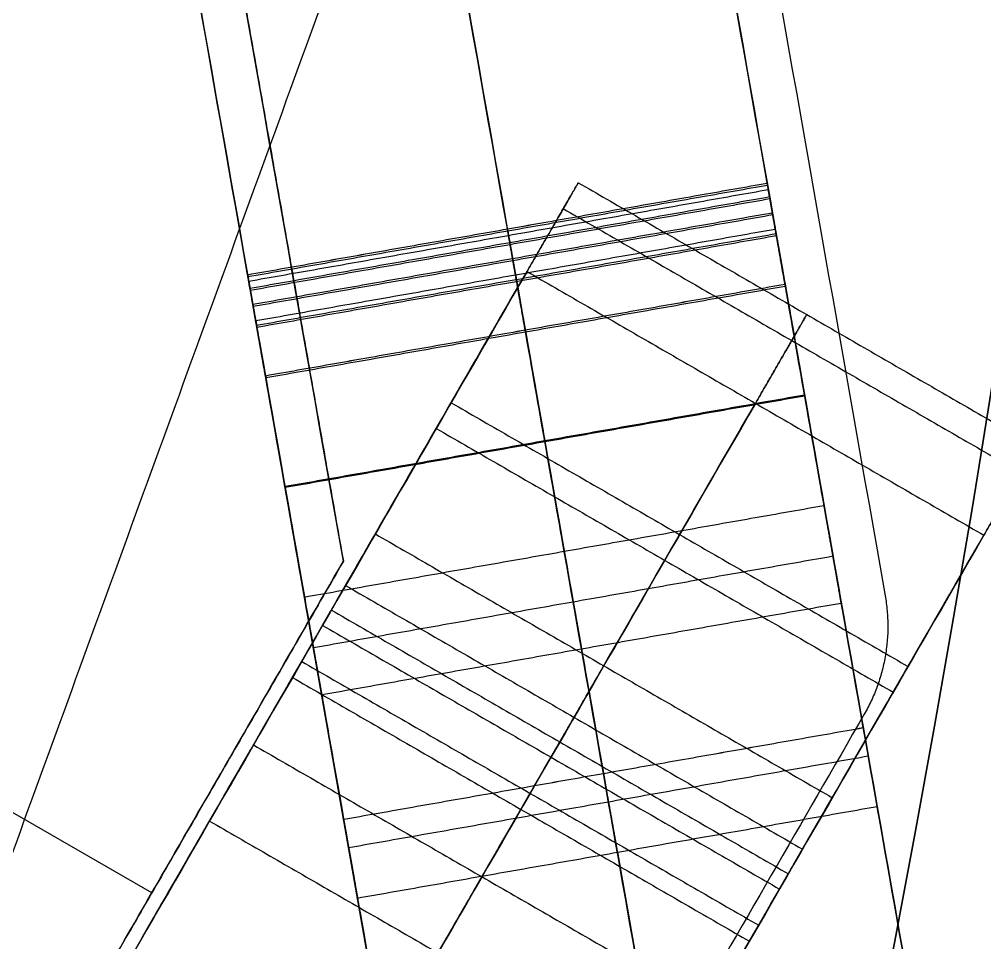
# Model space of a CAD drawing. Header units: millimetres. Extents: x -610 to 610, y -610 to 610.
# Drawn here: x 560.88 to 593.82, y -113.86 to -82.35 of the extents above; entities that cross this region are included whole.
import ezdxf

# ---------------------------------------------------------------- set-up
doc = ezdxf.new("R2010")
doc.units = ezdxf.units.MM
doc.layers.add('base', color=7, linetype='Continuous', true_color=0xffecbc)

msp = doc.modelspace()

# ---------------------------------------------------------------- linework, layer by layer
at = {"layer": 'base'}
for p, q in [((592.948, -125.107, 122.966), (573.804, -16.531, 122.966)), ((575.222, -128.233, 122.966), (556.077, -19.657, 122.966)), ((565.4, -112.166, 230.966), (530.582, -92.064, 230.966)), ((565.4, -112.166, 212.966), (530.582, -92.064, 212.966))]:
    msp.add_line(p, q, dxfattribs=at)
at = {"layer": 'base', "extrusion": (0, 0, -1)}
for centre, radius in [((0, 0, 3.534), 610), ((0, 0, 4.534), 610), ((0, 0, -2.476), 607.51), ((0, 0, 10.545), 607.51), ((0, 0, -4.966), 601.5), ((0, 0, 13.034), 601.5)]:
    msp.add_circle(centre, radius, dxfattribs=at)
at = {"layer": 'base'}
for centre, radius in [((0, 0, 249.466), 610), ((0, 0, 250.466), 610), ((0, 0, 243.455), 607.51), ((0, 0, 256.476), 607.51), ((0, 0, 240.966), 601.5), ((0, 0, 258.966), 601.5)]:
    msp.add_circle(centre, radius, dxfattribs=at)
for points, weights, degree, knots in [([(-495.198, -356.201, -4.034), (-851.399, 138.996, -4.034), (-356.201, 495.198, -4.034), (138.996, 851.399, -4.034), (495.198, 356.201, -4.034), (851.399, -138.996, -4.034), (356.201, -495.198, -4.034), (-138.996, -851.399, -4.034), (-495.198, -356.201, -4.034)], [1, 0.707106781187, 1, 0.707106781187, 1, 0.707106781187, 1, 0.707106781187, 1], 2, [0, 0, 0, 958.185759, 958.185759, 1916.371519, 1916.371519, 2874.557278, 2874.557278, 3832.743037, 3832.743037, 3832.743037]), ([(-610, 0, 249.966), (-610, -610, 249.966), (0, -610, 249.966), (610, -610, 249.966), (610, 0, 249.966), (610, 610, 249.966), (0, 610, 249.966), (-610, 610, 249.966), (-610, 0, 249.966)], [1, 0.707106781187, 1, 0.707106781187, 1, 0.707106781187, 1, 0.707106781187, 1], 2, [0, 0, 0, 958.185759, 958.185759, 1916.371519, 1916.371519, 2874.557278, 2874.557278, 3832.743037, 3832.743037, 3832.743037]), ([(587.015, -91.455, 156), (586.738, -89.887, 156), (586.516, -88.625, 155.055), (586.434, -88.162, 153.534), (586.352, -87.698, 152.013), (586.443, -88.215, 150.51), (586.672, -89.509, 149.611)], [1, 0.869863568853, 0.869863568853, 1, 0.869863568853, 0.869863568853, 1], 3, [1247.447689, 1247.447689, 1247.447689, 1247.447689, 1251.895949, 1251.895949, 1251.895949, 1256.344209, 1256.344209, 1256.344209, 1256.344209]), ([(578.151, -93.017, 156), (577.875, -91.449, 156), (577.652, -90.188, 155.055), (577.571, -89.724, 153.534), (577.489, -89.261, 152.013), (577.58, -89.778, 150.51), (577.808, -91.072, 149.611)], [1, 0.869863568853, 0.869863568853, 1, 0.869863568853, 0.869863568853, 1], 3, [1247.447689, 1247.447689, 1247.447689, 1247.447689, 1251.895949, 1251.895949, 1251.895949, 1256.344209, 1256.344209, 1256.344209, 1256.344209]), ([(586.672, -89.509, 149.611), (587.728, -95.503, 146.097), (588.785, -101.497, 142.583), (589.842, -107.491, 139.069), (589.935, -108.018, 138.76), (590.039, -108.606, 138.6), (590.146, -109.214, 138.6)], [1, 1, 1, 1, 0.977285323406, 0.977285323406, 1], 3, [1256.344209, 1256.344209, 1256.344209, 1256.344209, 1257.319759, 1257.319759, 1257.319759, 1259.152297, 1259.152297, 1259.152297, 1259.152297]), ([(569.288, -94.58, 156), (569.012, -93.012, 156), (568.789, -91.75, 155.055), (568.707, -91.287, 153.534), (568.626, -90.824, 152.013), (568.717, -91.34, 150.51), (568.945, -92.635, 149.611)], [1, 0.869863568853, 0.869863568853, 1, 0.869863568853, 0.869863568853, 1], 3, [1247.447689, 1247.447689, 1247.447689, 1247.447689, 1251.895949, 1251.895949, 1251.895949, 1256.344209, 1256.344209, 1256.344209, 1256.344209]), ([(577.808, -91.072, 149.611), (578.865, -97.066, 146.097), (579.922, -103.06, 142.583), (580.979, -109.054, 139.069), (581.072, -109.581, 138.76), (581.175, -110.168, 138.6), (581.283, -110.777, 138.6)], [1, 1, 1, 1, 0.977285323406, 0.977285323406, 1], 3, [1256.344209, 1256.344209, 1256.344209, 1256.344209, 1257.319759, 1257.319759, 1257.319759, 1259.152297, 1259.152297, 1259.152297, 1259.152297]), ([(568.945, -92.635, 149.611), (570.002, -98.629, 146.097), (571.059, -104.623, 142.583), (572.116, -110.616, 139.069), (572.209, -111.143, 138.76), (572.312, -111.731, 138.6), (572.42, -112.34, 138.6)], [1, 1, 1, 1, 0.977285323406, 0.977285323406, 1], 3, [1256.344209, 1256.344209, 1256.344209, 1256.344209, 1257.319759, 1257.319759, 1257.319759, 1259.152297, 1259.152297, 1259.152297, 1259.152297]), ([(588.639, -100.666, 182.531), (588.886, -102.071, 181.708), (588.996, -102.691, 180.186), (588.922, -102.272, 178.594), (588.848, -101.852, 177.003), (588.621, -100.565, 176), (588.335, -98.942, 176)], [1, 0.862235011219, 0.862235011219, 1, 0.862235011219, 0.862235011219, 1], 3, [1191.40441, 1191.40441, 1191.40441, 1191.40441, 1195.985908, 1195.985908, 1195.985908, 1200.567407, 1200.567407, 1200.567407, 1200.567407]), ([(588.639, -100.666, 162.531), (588.886, -102.071, 161.708), (588.996, -102.691, 160.186), (588.922, -102.272, 158.594), (588.848, -101.852, 157.003), (588.621, -100.565, 156), (588.335, -98.942, 156)], [1, 0.862235011219, 0.862235011219, 1, 0.862235011219, 0.862235011219, 1], 3, [1230.681636, 1230.681636, 1230.681636, 1230.681636, 1235.263135, 1235.263135, 1235.263135, 1239.844633, 1239.844633, 1239.844633, 1239.844633]), ([(579.775, -102.228, 182.531), (580.023, -103.633, 181.708), (580.133, -104.254, 180.186), (580.059, -103.834, 178.594), (579.985, -103.414, 177.003), (579.758, -102.127, 176), (579.472, -100.505, 176)], [1, 0.862235011219, 0.862235011219, 1, 0.862235011219, 0.862235011219, 1], 3, [1191.40441, 1191.40441, 1191.40441, 1191.40441, 1195.985908, 1195.985908, 1195.985908, 1200.567407, 1200.567407, 1200.567407, 1200.567407]), ([(579.775, -102.228, 162.531), (580.023, -103.633, 161.708), (580.133, -104.254, 160.186), (580.059, -103.834, 158.594), (579.985, -103.414, 157.003), (579.758, -102.127, 156), (579.472, -100.505, 156)], [1, 0.862235011219, 0.862235011219, 1, 0.862235011219, 0.862235011219, 1], 3, [1230.681636, 1230.681636, 1230.681636, 1230.681636, 1235.263135, 1235.263135, 1235.263135, 1239.844633, 1239.844633, 1239.844633, 1239.844633]), ([(570.912, -103.791, 182.531), (571.16, -105.196, 181.708), (571.269, -105.817, 180.186), (571.195, -105.397, 178.594), (571.121, -104.977, 177.003), (570.894, -103.69, 176), (570.608, -102.068, 176)], [1, 0.862235011219, 0.862235011219, 1, 0.862235011219, 0.862235011219, 1], 3, [1191.40441, 1191.40441, 1191.40441, 1191.40441, 1195.985908, 1195.985908, 1195.985908, 1200.567407, 1200.567407, 1200.567407, 1200.567407]), ([(570.912, -103.791, 162.531), (571.16, -105.196, 161.708), (571.269, -105.817, 160.186), (571.195, -105.397, 158.594), (571.121, -104.977, 157.003), (570.894, -103.69, 156), (570.608, -102.068, 156)], [1, 0.862235011219, 0.862235011219, 1, 0.862235011219, 0.862235011219, 1], 3, [1230.681636, 1230.681636, 1230.681636, 1230.681636, 1235.263135, 1235.263135, 1235.263135, 1239.844633, 1239.844633, 1239.844633, 1239.844633])]:
    msp.add_rational_spline(points, weights, degree=degree, knots=knots, dxfattribs=at)
for points, degree in [([(519.919, 297.806, 4.966), (555.169, 97.891, 4.966), (590.42, -102.023, 4.966)], 2), ([(519.919, 297.806, 0.966), (555.169, 97.891, 0.966), (590.42, -102.023, 0.966)], 2), ([(519.919, 297.806, 2.966), (555.169, 97.891, 2.966), (590.42, -102.023, 2.966)], 2), ([(571.935, -100.847, 4.966), (537.443, 94.766, 4.966), (502.951, 290.379, 4.966)], 2), ([(571.935, -100.847, 0.966), (537.443, 94.766, 0.966), (502.951, 290.379, 0.966)], 2), ([(571.935, -100.847, 2.966), (537.443, 94.766, 2.966), (502.951, 290.379, 2.966)], 2), ([(586.395, -87.942, 0.966), (553.654, 97.745, 0.966), (520.912, 283.432, 0.966)], 2), ([(577.532, -89.505, 0.966), (544.79, 96.182, 0.966), (512.049, 281.869, 0.966)], 2), ([(568.669, -91.068, 0.966), (535.927, 94.62, 0.966), (503.185, 280.307, 0.966)], 2), ([(523.097, 271.042, 244.966), (557.126, 78.053, 244.966), (591.155, -114.936, 244.966)], 2), ([(514.233, 269.48, 244.966), (548.263, 76.49, 244.966), (582.292, -116.499, 244.966)], 2), ([(505.37, 267.917, 244.966), (539.399, 74.927, 244.966), (573.428, -118.062, 244.966)], 2), ([(461.246, -383.906, 240.966), (530.676, -193.15, 240.966), (600.106, -2.394, 240.966)], 2), ([(461.246, -383.906, 244.966), (530.676, -193.15, 244.966), (600.106, -2.394, 244.966)], 2), ([(461.246, -383.906, 242.966), (530.676, -193.15, 242.966), (600.106, -2.394, 242.966)], 2), ([(568.102, -79.11, 230.966), (570.018, -89.979, 230.966), (571.935, -100.847, 230.966)], 2), ([(568.102, -79.11, 212.966), (570.018, -89.979, 212.966), (571.935, -100.847, 212.966)], 2), ([(568.102, -79.11, 221.966), (570.018, -89.979, 221.966), (571.935, -100.847, 221.966)], 2), ([(579.951, -87.927, 8.466), (587.745, -92.427, 8.466), (595.539, -96.927, 8.466)], 2), ([(579.951, -87.927, 8.466), (579.951, -87.927, 12.132), (579.951, -87.927, 15.799), (579.951, -87.927, 19.466)], 3), ([(579.951, -87.927, 19.466), (587.745, -92.427, 19.466), (595.539, -96.927, 19.466)], 2), ([(579.951, -87.927, 49.066), (587.745, -92.427, 49.066), (595.539, -96.927, 49.066)], 2), ([(579.951, -87.927, 49.066), (579.951, -87.927, 53.999), (579.951, -87.927, 58.933), (579.951, -87.927, 63.866)], 3), ([(579.951, -87.927, 63.866), (587.745, -92.427, 63.866), (595.539, -96.927, 63.866)], 2), ([(579.951, -87.927, 93.466), (587.745, -92.427, 93.466), (595.539, -96.927, 93.466)], 2), ([(579.951, -87.927, 93.466), (579.951, -87.927, 98.4), (579.951, -87.927, 103.333), (579.951, -87.927, 108.266)], 3), ([(579.951, -87.927, 108.266), (587.745, -92.427, 108.266), (595.539, -96.927, 108.266)], 2), ([(579.951, -87.927, 200.065), (587.745, -92.427, 200.065), (595.539, -96.927, 200.065)], 2), ([(579.951, -87.927, 200.065), (579.951, -87.927, 205.065), (579.951, -87.927, 210.066), (579.951, -87.927, 215.066)], 3), ([(579.951, -87.927, 215.066), (587.745, -92.427, 215.066), (595.539, -96.927, 215.066)], 2), ([(579.951, -87.927, 13.966), (587.745, -92.427, 13.966), (595.539, -96.927, 13.966)], 2), ([(579.951, -87.927, 56.466), (587.745, -92.427, 56.466), (595.539, -96.927, 56.466)], 2), ([(579.951, -87.927, 100.866), (587.745, -92.427, 100.866), (595.539, -96.927, 100.866)], 2), ([(579.951, -87.927, 207.566), (587.745, -92.427, 207.566), (595.539, -96.927, 207.566)], 2), ([(568.669, -91.068, 0.966), (577.532, -89.505, 0.966), (586.395, -87.942, 0.966)], 2), ([(568.669, -91.067, 215.466), (577.532, -89.505, 215.466), (586.395, -87.942, 215.466)], 2), ([(568.669, -91.067, 192.011), (577.532, -89.505, 192.011), (586.395, -87.942, 192.011)], 2), ([(568.669, -91.068, 108.666), (577.532, -89.505, 108.666), (586.395, -87.942, 108.666)], 2), ([(568.669, -91.068, 93.066), (577.532, -89.505, 93.066), (586.395, -87.942, 93.066)], 2), ([(568.669, -91.068, 64.266), (577.532, -89.505, 64.266), (586.395, -87.942, 64.266)], 2), ([(568.669, -91.068, 48.666), (577.532, -89.505, 48.666), (586.395, -87.942, 48.666)], 2), ([(568.669, -91.068, 19.866), (577.532, -89.505, 19.866), (586.395, -87.942, 19.866)], 2), ([(568.669, -91.067, 203.738), (577.532, -89.505, 203.738), (586.395, -87.942, 203.738)], 2), ([(568.669, -91.068, 100.866), (577.532, -89.505, 100.866), (586.395, -87.942, 100.866)], 2), ([(568.669, -91.068, 56.466), (577.532, -89.505, 56.466), (586.395, -87.942, 56.466)], 2), ([(568.669, -91.068, 10.416), (577.532, -89.505, 10.416), (586.395, -87.942, 10.416)], 2), ([(568.68, -91.133, 172.5), (577.544, -89.571, 172.5), (586.407, -88.008, 172.5)], 2), ([(568.68, -91.133, 171.973), (577.544, -89.571, 171.973), (586.407, -88.008, 171.973)], 2), ([(568.68, -91.133, 172.236), (577.544, -89.571, 172.236), (586.407, -88.008, 172.236)], 2), ([(568.707, -91.287, 153.534), (577.571, -89.724, 153.534), (586.434, -88.162, 153.534)], 2), ([(586.395, -87.942, 215.466), (586.395, -87.942, 207.647), (586.395, -87.942, 199.829), (586.395, -87.942, 192.011)], 3), ([(586.395, -87.942, 108.666), (586.395, -87.942, 103.466), (586.395, -87.942, 98.266), (586.395, -87.942, 93.066)], 3), ([(586.395, -87.942, 64.266), (586.395, -87.942, 59.066), (586.395, -87.942, 53.866), (586.395, -87.942, 48.666)], 3), ([(586.395, -87.942, 19.866), (586.395, -87.942, 13.566), (586.395, -87.942, 7.266), (586.395, -87.942, 0.966)], 3), ([(586.407, -88.008, 172.5), (586.407, -88.008, 172.324), (586.407, -88.008, 172.148), (586.407, -88.008, 171.973)], 3), ([(568.75, -91.529, 190.261), (577.613, -89.966, 190.261), (586.477, -88.404, 190.261)], 2), ([(568.762, -91.595, 170.223), (577.625, -90.032, 170.223), (586.488, -88.47, 170.223)], 2), ([(579.438, -88.814, 5.991), (587.233, -93.314, 5.991), (595.027, -97.814, 5.991)], 2), ([(579.438, -88.814, 21.941), (587.233, -93.314, 21.941), (595.027, -97.814, 21.941)], 2), ([(579.438, -88.814, 46.591), (587.233, -93.314, 46.591), (595.027, -97.814, 46.591)], 2), ([(579.438, -88.814, 66.341), (587.233, -93.314, 66.341), (595.027, -97.814, 66.341)], 2), ([(579.438, -88.814, 90.991), (587.233, -93.314, 90.991), (595.027, -97.814, 90.991)], 2), ([(579.438, -88.814, 110.741), (587.233, -93.314, 110.741), (595.027, -97.814, 110.741)], 2), ([(579.438, -88.814, 197.591), (587.233, -93.314, 197.591), (595.027, -97.814, 197.591)], 2), ([(579.438, -88.814, 217.54), (587.233, -93.314, 217.54), (595.027, -97.814, 217.54)], 2), ([(568.847, -92.077, 217.94), (577.71, -90.514, 217.94), (586.573, -88.951, 217.94)], 2), ([(568.847, -92.077, 111.141), (577.71, -90.514, 111.141), (586.573, -88.951, 111.141)], 2), ([(568.847, -92.077, 90.591), (577.71, -90.514, 90.591), (586.573, -88.951, 90.591)], 2), ([(568.847, -92.077, 66.741), (577.71, -90.514, 66.741), (586.573, -88.951, 66.741)], 2), ([(568.847, -92.077, 46.191), (577.71, -90.514, 46.191), (586.573, -88.951, 46.191)], 2), ([(568.847, -92.077, 22.341), (577.71, -90.514, 22.341), (586.573, -88.951, 22.341)], 2), ([(568.858, -92.143, 174.975), (577.722, -90.58, 174.975), (586.585, -89.017, 174.975)], 2), ([(568.945, -92.635, 149.611), (577.808, -91.072, 149.611), (586.672, -89.509, 149.611)], 2), ([(577.532, -89.505, 215.466), (577.532, -89.505, 207.647), (577.532, -89.505, 199.829), (577.532, -89.505, 192.011)], 3), ([(577.532, -89.505, 108.666), (577.532, -89.505, 103.466), (577.532, -89.505, 98.266), (577.532, -89.505, 93.066)], 3), ([(577.532, -89.505, 64.266), (577.532, -89.505, 59.066), (577.532, -89.505, 53.866), (577.532, -89.505, 48.666)], 3), ([(577.532, -89.505, 19.866), (577.532, -89.505, 13.566), (577.532, -89.505, 7.266), (577.532, -89.505, 0.966)], 3), ([(577.544, -89.571, 172.5), (577.544, -89.571, 172.324), (577.544, -89.571, 172.148), (577.544, -89.571, 171.973)], 3), ([(568.973, -92.791, 188.98), (577.836, -91.228, 188.98), (586.699, -89.665, 188.98)], 2), ([(568.984, -92.857, 168.941), (577.847, -91.294, 168.941), (586.711, -89.731, 168.941)], 2), ([(586.699, -89.665, 188.98), (587.346, -93.332, 186.831), (587.992, -96.999, 184.681), (588.639, -100.666, 182.531)], 3), ([(586.711, -89.731, 168.941), (587.353, -93.376, 166.805), (587.996, -97.021, 164.668), (588.639, -100.666, 162.531)], 3), ([(570.018, -89.979, 230.966), (570.018, -89.979, 221.966), (570.018, -89.979, 212.966)], 2), ([(578.201, -90.958, 22.966), (573.078, -99.831, 22.966), (567.955, -108.705, 22.966), (562.832, -117.578, 22.966)], 3), ([(562.832, -117.578, 45.566), (567.955, -108.705, 45.566), (573.078, -99.831, 45.566), (578.201, -90.958, 45.566)], 3), ([(578.201, -90.958, 67.366), (573.078, -99.831, 67.366), (567.955, -108.705, 67.366), (562.832, -117.578, 67.366)], 3), ([(562.832, -117.578, 89.966), (567.955, -108.705, 89.966), (573.078, -99.831, 89.966), (578.201, -90.958, 89.966)], 3), ([(578.201, -90.958, 111.766), (573.078, -99.831, 111.766), (567.955, -108.705, 111.766), (562.832, -117.578, 111.766)], 3), ([(578.201, -90.958, 218.566), (573.078, -99.831, 218.566), (567.955, -108.705, 218.566), (562.832, -117.578, 218.566)], 3), ([(568.669, -91.067, 215.466), (568.669, -91.067, 207.647), (568.669, -91.067, 199.829), (568.669, -91.067, 192.011)], 3), ([(568.669, -91.068, 108.666), (568.669, -91.068, 103.466), (568.669, -91.068, 98.266), (568.669, -91.068, 93.066)], 3), ([(568.669, -91.068, 64.266), (568.669, -91.068, 59.066), (568.669, -91.068, 53.866), (568.669, -91.068, 48.666)], 3), ([(568.669, -91.068, 19.866), (568.669, -91.068, 13.566), (568.669, -91.068, 7.266), (568.669, -91.068, 0.966)], 3), ([(568.68, -91.133, 172.5), (568.68, -91.133, 172.324), (568.68, -91.133, 172.148), (568.68, -91.133, 171.973)], 3), ([(572.014, -101.674, 196.565), (574.076, -98.102, 196.565), (576.138, -94.53, 196.565), (578.201, -90.958, 196.565)], 3), ([(573.029, -99.916, 4.966), (574.753, -96.93, 4.966), (576.477, -93.944, 4.966), (578.201, -90.958, 4.966)], 3), ([(577.836, -91.228, 188.98), (578.482, -94.895, 186.831), (579.129, -98.562, 184.681), (579.775, -102.228, 182.531)], 3), ([(578.201, -90.958, 4.966), (585.995, -95.458, 4.966), (593.789, -99.958, 4.966)], 2), ([(578.201, -90.958, 22.966), (585.995, -95.458, 22.966), (593.789, -99.958, 22.966)], 2), ([(578.201, -90.958, 45.566), (585.995, -95.458, 45.566), (593.789, -99.958, 45.566)], 2), ([(578.201, -90.958, 67.366), (585.995, -95.458, 67.366), (593.789, -99.958, 67.366)], 2), ([(578.201, -90.958, 89.966), (585.995, -95.458, 89.966), (593.789, -99.958, 89.966)], 2), ([(578.201, -90.958, 111.766), (585.995, -95.458, 111.766), (593.789, -99.958, 111.766)], 2), ([(578.201, -90.958, 196.565), (585.995, -95.458, 196.565), (593.789, -99.958, 196.565)], 2), ([(578.201, -90.958, 218.566), (585.995, -95.458, 218.566), (593.789, -99.958, 218.566)], 2), ([(569.276, -94.514, 218.966), (578.14, -92.951, 218.966), (587.003, -91.389, 218.966)], 2), ([(569.276, -94.514, 112.166), (578.14, -92.952, 112.166), (587.003, -91.389, 112.166)], 2), ([(569.276, -94.514, 89.566), (578.14, -92.952, 89.566), (587.003, -91.389, 89.566)], 2), ([(569.276, -94.514, 67.766), (578.14, -92.952, 67.766), (587.003, -91.389, 67.766)], 2), ([(569.276, -94.514, 45.166), (578.14, -92.952, 45.166), (587.003, -91.389, 45.166)], 2), ([(569.276, -94.514, 23.366), (578.14, -92.952, 23.366), (587.003, -91.389, 23.366)], 2), ([(569.288, -94.58, 176), (578.151, -93.017, 176), (587.015, -91.455, 176)], 2), ([(569.288, -94.58, 156), (578.151, -93.017, 156), (587.015, -91.455, 156)], 2), ([(577.847, -91.294, 168.941), (578.49, -94.939, 166.805), (579.133, -98.584, 164.668), (579.775, -102.228, 162.531)], 3), ([(592.341, -121.66, 218.966), (590.561, -111.57, 218.966), (588.782, -101.479, 218.966), (587.003, -91.389, 218.966)], 3), ([(592.341, -121.661, 112.166), (590.561, -111.57, 112.166), (588.782, -101.479, 112.166), (587.003, -91.389, 112.166)], 3), ([(587.003, -91.389, 89.566), (588.782, -101.479, 89.566), (590.561, -111.57, 89.566), (592.341, -121.661, 89.566)], 3), ([(592.341, -121.661, 67.766), (590.561, -111.57, 67.766), (588.782, -101.479, 67.766), (587.003, -91.389, 67.766)], 3), ([(587.003, -91.389, 45.166), (588.782, -101.479, 45.166), (590.561, -111.57, 45.166), (592.341, -121.661, 45.166)], 3), ([(592.341, -121.661, 23.366), (590.561, -111.57, 23.366), (588.782, -101.479, 23.366), (587.003, -91.389, 23.366)], 3), ([(588.335, -98.942, 176), (587.895, -96.446, 176), (587.455, -93.95, 176), (587.015, -91.455, 176)], 3), ([(588.335, -98.942, 156), (587.895, -96.446, 156), (587.455, -93.95, 156), (587.015, -91.455, 156)], 3), ([(587.745, -92.427, 8.466), (587.745, -92.427, 12.132), (587.745, -92.427, 15.799), (587.745, -92.427, 19.466)], 3), ([(587.745, -92.427, 49.066), (587.745, -92.427, 53.999), (587.745, -92.427, 58.933), (587.745, -92.427, 63.866)], 3), ([(587.745, -92.427, 93.466), (587.745, -92.427, 98.4), (587.745, -92.427, 103.333), (587.745, -92.427, 108.266)], 3), ([(587.745, -92.427, 200.065), (587.745, -92.427, 205.065), (587.745, -92.427, 210.066), (587.745, -92.427, 215.066)], 3), ([(568.973, -92.791, 188.98), (569.619, -96.458, 186.831), (570.266, -100.124, 184.681), (570.912, -103.791, 182.531)], 3), ([(568.984, -92.857, 168.941), (569.627, -96.502, 166.805), (570.269, -100.146, 164.668), (570.912, -103.791, 162.531)], 3), ([(583.477, -123.223, 218.966), (581.698, -113.133, 218.966), (579.919, -103.042, 218.966), (578.14, -92.951, 218.966)], 3), ([(583.477, -123.223, 112.166), (581.698, -113.133, 112.166), (579.919, -103.042, 112.166), (578.14, -92.952, 112.166)], 3), ([(578.14, -92.952, 89.566), (579.919, -103.042, 89.566), (581.698, -113.133, 89.566), (583.477, -123.223, 89.566)], 3), ([(583.477, -123.223, 67.766), (581.698, -113.133, 67.766), (579.919, -103.042, 67.766), (578.14, -92.952, 67.766)], 3), ([(578.14, -92.952, 45.166), (579.919, -103.042, 45.166), (581.698, -113.133, 45.166), (583.477, -123.223, 45.166)], 3), ([(583.477, -123.223, 23.366), (581.698, -113.133, 23.366), (579.919, -103.042, 23.366), (578.14, -92.952, 23.366)], 3), ([(579.472, -100.505, 176), (579.031, -98.009, 176), (578.591, -95.513, 176), (578.151, -93.017, 176)], 3), ([(579.472, -100.505, 156), (579.031, -98.009, 156), (578.591, -95.513, 156), (578.151, -93.017, 156)], 3), ([(574.614, -124.786, 218.966), (572.835, -114.695, 218.966), (571.056, -104.605, 218.966), (569.276, -94.514, 218.966)], 3), ([(574.614, -124.786, 112.166), (572.835, -114.696, 112.166), (571.056, -104.605, 112.166), (569.276, -94.514, 112.166)], 3), ([(569.276, -94.514, 89.566), (571.056, -104.605, 89.566), (572.835, -114.696, 89.566), (574.614, -124.786, 89.566)], 3), ([(574.614, -124.786, 67.766), (572.835, -114.696, 67.766), (571.056, -104.605, 67.766), (569.276, -94.514, 67.766)], 3), ([(569.276, -94.514, 45.166), (571.056, -104.605, 45.166), (572.835, -114.696, 45.166), (574.614, -124.786, 45.166)], 3), ([(574.614, -124.786, 23.366), (572.835, -114.696, 23.366), (571.056, -104.605, 23.366), (569.276, -94.514, 23.366)], 3), ([(570.608, -102.068, 176), (570.168, -99.572, 176), (569.728, -97.076, 176), (569.288, -94.58, 176)], 3), ([(570.608, -102.068, 156), (570.168, -99.572, 156), (569.728, -97.076, 156), (569.288, -94.58, 156)], 3), ([(569.942, -98.291, 185.756), (578.806, -96.728, 185.756), (587.669, -95.165, 185.756)], 2), ([(569.948, -98.324, 176), (578.811, -96.761, 176), (587.675, -95.198, 176)], 2), ([(569.948, -98.324, 165.736), (578.811, -96.761, 165.736), (587.675, -95.198, 165.736)], 2), ([(569.948, -98.324, 156), (578.811, -96.761, 156), (587.675, -95.198, 156)], 2), ([(585.995, -95.458, 22.966), (580.872, -104.331, 22.966), (575.749, -113.205, 22.966), (570.626, -122.078, 22.966)], 3), ([(570.626, -122.078, 45.566), (575.749, -113.205, 45.566), (580.872, -104.331, 45.566), (585.995, -95.458, 45.566)], 3), ([(585.995, -95.458, 67.366), (580.872, -104.331, 67.366), (575.749, -113.205, 67.366), (570.626, -122.078, 67.366)], 3), ([(570.626, -122.078, 89.966), (575.749, -113.205, 89.966), (580.872, -104.331, 89.966), (585.995, -95.458, 89.966)], 3), ([(585.995, -95.458, 111.766), (580.872, -104.331, 111.766), (575.749, -113.205, 111.766), (570.626, -122.078, 111.766)], 3), ([(585.995, -95.458, 218.566), (580.872, -104.331, 218.566), (575.749, -113.205, 218.566), (570.626, -122.078, 218.566)], 3), ([(575.615, -95.437, 4.966), (583.409, -99.937, 4.966), (591.203, -104.437, 4.966)], 2), ([(579.808, -106.174, 196.565), (581.87, -102.602, 196.565), (583.933, -99.03, 196.565), (585.995, -95.458, 196.565)], 3), ([(580.823, -104.416, 4.966), (582.547, -101.43, 4.966), (584.271, -98.444, 4.966), (585.995, -95.458, 4.966)], 3), ([(575.107, -96.316, 196.565), (582.902, -100.816, 196.565), (590.696, -105.316, 196.565)], 2), ([(570.608, -102.068, 176), (579.472, -100.505, 176), (588.335, -98.942, 176)], 2), ([(570.608, -102.068, 156), (579.472, -100.505, 156), (588.335, -98.942, 156)], 2), ([(573.029, -99.916, 4.966), (580.823, -104.416, 4.966), (588.617, -108.916, 4.966)], 2), ([(593.789, -99.958, 22.966), (588.666, -108.831, 22.966), (583.543, -117.705, 22.966), (578.42, -126.578, 22.966)], 3), ([(578.42, -126.578, 45.566), (583.543, -117.705, 45.566), (588.666, -108.831, 45.566), (593.789, -99.958, 45.566)], 3), ([(593.789, -99.958, 67.366), (588.666, -108.831, 67.366), (583.543, -117.705, 67.366), (578.42, -126.578, 67.366)], 3), ([(578.42, -126.578, 89.966), (583.543, -117.705, 89.966), (588.666, -108.831, 89.966), (593.789, -99.958, 89.966)], 3), ([(593.789, -99.958, 111.766), (588.666, -108.831, 111.766), (583.543, -117.705, 111.766), (578.42, -126.578, 111.766)], 3), ([(593.789, -99.958, 218.566), (588.666, -108.831, 218.566), (583.543, -117.705, 218.566), (578.42, -126.578, 218.566)], 3), ([(587.602, -110.674, 196.565), (589.665, -107.102, 196.565), (591.727, -103.53, 196.565), (593.789, -99.958, 196.565)], 3), ([(588.617, -108.916, 4.966), (590.341, -105.93, 4.966), (592.065, -102.944, 4.966), (593.789, -99.958, 4.966)], 3), ([(570.912, -103.791, 182.531), (579.775, -102.228, 182.531), (588.639, -100.666, 182.531)], 2), ([(570.912, -103.791, 162.531), (579.775, -102.228, 162.531), (588.639, -100.666, 162.531)], 2), ([(571.935, -100.847, 230.966), (566.416, -110.405, 230.966), (560.898, -119.963, 230.966)], 2), ([(571.935, -100.847, 212.966), (566.416, -110.405, 212.966), (560.898, -119.963, 212.966)], 2), ([(571.935, -100.847, 221.966), (566.416, -110.405, 221.966), (560.898, -119.963, 221.966)], 2), ([(571.935, -100.847, 230.966), (571.935, -100.847, 221.966), (571.935, -100.847, 212.966)], 2), ([(571.935, -100.847, 4.966), (571.935, -100.847, 2.966), (571.935, -100.847, 0.966)], 2), ([(572.014, -101.674, 196.565), (579.808, -106.174, 196.565), (587.602, -110.674, 196.565)], 2), ([(590.42, -102.023, 4.966), (590.42, -102.023, 2.966), (590.42, -102.023, 0.966)], 2), ([(571.195, -105.397, 178.594), (580.059, -103.834, 178.594), (588.922, -102.272, 178.594)], 2), ([(571.195, -105.397, 158.594), (580.059, -103.834, 158.594), (588.922, -102.272, 158.594)], 2), ([(571.529, -102.514, 4.451), (579.323, -107.014, 4.451), (587.117, -111.514, 4.451)], 2), ([(571.228, -103.035, 196.138), (579.022, -107.535, 196.138), (586.816, -112.035, 196.138)], 2), ([(570.516, -104.268, 22.966), (578.31, -108.768, 22.966), (586.105, -113.268, 22.966)], 2), ([(570.516, -104.268, 45.566), (578.31, -108.768, 45.566), (586.105, -113.268, 45.566)], 2), ([(570.516, -104.268, 67.366), (578.31, -108.768, 67.366), (586.105, -113.268, 67.366)], 2), ([(570.516, -104.268, 89.966), (578.31, -108.768, 89.966), (586.105, -113.268, 89.966)], 2), ([(570.516, -104.268, 111.766), (578.31, -108.768, 111.766), (586.105, -113.268, 111.766)], 2), ([(570.516, -104.268, 218.566), (578.31, -108.768, 218.566), (586.105, -113.268, 218.566)], 2), ([(590.42, -104.107, 4.966), (590.42, -104.107, 2.966), (590.42, -104.107, 0.966)], 2), ([(570.2, -104.815, 2.966), (577.995, -109.315, 2.966), (585.789, -113.815, 2.966)], 2), ([(589.707, -106.065, 4.966), (488.208, -281.867, 4.966), (386.708, -457.669, 4.966)], 2), ([(589.707, -106.065, 0.966), (488.208, -281.867, 0.966), (386.708, -457.669, 0.966)], 2), ([(589.707, -106.065, 2.966), (488.208, -281.867, 2.966), (386.708, -457.669, 2.966)], 2), ([(589.707, -106.065, 4.966), (589.707, -106.065, 2.966), (589.707, -106.065, 0.966)], 2), ([(571.945, -109.65, 218.966), (580.809, -108.087, 218.966), (589.672, -106.524, 218.966)], 2), ([(571.945, -109.65, 112.166), (580.809, -108.087, 112.166), (589.672, -106.525, 112.166)], 2), ([(571.945, -109.65, 89.566), (580.809, -108.087, 89.566), (589.672, -106.525, 89.566)], 2), ([(571.945, -109.65, 67.766), (580.809, -108.087, 67.766), (589.672, -106.525, 67.766)], 2), ([(571.945, -109.65, 45.166), (580.809, -108.087, 45.166), (589.672, -106.525, 45.166)], 2), ([(571.945, -109.65, 23.366), (580.809, -108.087, 23.366), (589.672, -106.525, 23.366)], 2), ([(568.872, -107.116, 1.48), (576.666, -111.616, 1.48), (584.46, -116.116, 1.48)], 2), ([(572.116, -110.616, 139.069), (580.979, -109.054, 139.069), (589.842, -107.491, 139.069)], 2), ([(572.42, -112.34, 138.6), (581.283, -110.777, 138.6), (590.146, -109.214, 138.6)], 2), ([(590.146, -109.214, 138.6), (590.878, -113.363, 138.6), (591.609, -117.512, 138.6), (592.341, -121.66, 138.6)], 3), ([(378.82, -436.295, 0.966), (473.096, -273.004, 0.966), (567.372, -109.714, 0.966)], 2), ([(567.372, -109.714, 0.966), (575.166, -114.214, 0.966), (582.96, -118.714, 0.966)], 2), ([(566.416, -110.405, 230.966), (566.416, -110.405, 221.966), (566.416, -110.405, 212.966)], 2), ([(581.283, -110.777, 138.6), (582.014, -114.926, 138.6), (582.746, -119.074, 138.6), (583.477, -123.223, 138.6)], 3), ([(572.42, -112.34, 138.6), (573.151, -116.489, 138.6), (573.883, -120.637, 138.6), (574.614, -124.786, 138.6)], 3)]:
    msp.add_open_spline(points, degree=degree, dxfattribs=at)
for points, weights, degree in [([(578.201, -90.958, 4.966), (579.226, -89.182, 4.966), (579.951, -87.927, 6.415), (579.951, -87.927, 8.466)], [1, 0.804737854149, 0.804737854149, 1], 3), ([(579.951, -87.927, 19.466), (579.951, -87.927, 21.516), (579.226, -89.182, 22.966), (578.201, -90.958, 22.966)], [1, 0.80473785413, 0.80473785413, 1], 3), ([(578.201, -90.958, 45.566), (579.226, -89.182, 45.566), (579.951, -87.927, 47.016), (579.951, -87.927, 49.066)], [1, 0.804737854125, 0.804737854125, 1], 3), ([(579.951, -87.927, 63.866), (579.951, -87.927, 65.916), (579.226, -89.182, 67.366), (578.201, -90.958, 67.366)], [1, 0.804737854125, 0.804737854125, 1], 3), ([(578.201, -90.958, 89.966), (579.226, -89.182, 89.966), (579.951, -87.927, 91.416), (579.951, -87.927, 93.466)], [1, 0.804737854125, 0.804737854125, 1], 3), ([(579.951, -87.927, 108.266), (579.951, -87.927, 110.317), (579.226, -89.182, 111.766), (578.201, -90.958, 111.766)], [1, 0.804737854126, 0.804737854126, 1], 3), ([(578.201, -90.958, 196.565), (579.226, -89.182, 196.565), (579.951, -87.927, 198.015), (579.951, -87.927, 200.065)], [1, 0.804737854125, 0.804737854125, 1], 3), ([(579.951, -87.927, 215.066), (579.951, -87.927, 217.116), (579.226, -89.182, 218.566), (578.201, -90.958, 218.566)], [1, 0.804737854125, 0.804737854125, 1], 3), ([(587.003, -91.389, 218.966), (586.647, -89.369, 218.966), (586.395, -87.942, 217.516), (586.395, -87.942, 215.466)], [1, 0.804737854125, 0.804737854125, 1], 3), ([(586.395, -87.942, 192.011), (586.395, -87.942, 190.73), (586.506, -88.573, 189.621), (586.699, -89.665, 188.98)], [1, 0.910682792821, 0.910682792821, 1], 3), ([(587.003, -91.389, 112.166), (586.647, -89.37, 112.166), (586.395, -87.942, 110.717), (586.395, -87.942, 108.666)], [1, 0.804737854125, 0.804737854125, 1], 3), ([(586.395, -87.942, 93.066), (586.395, -87.942, 91.016), (586.647, -89.37, 89.566), (587.003, -91.389, 89.566)], [1, 0.804737854124, 0.804737854124, 1], 3), ([(587.003, -91.389, 67.766), (586.647, -89.37, 67.766), (586.395, -87.942, 66.316), (586.395, -87.942, 64.266)], [1, 0.804737854125, 0.804737854125, 1], 3), ([(586.395, -87.942, 48.666), (586.395, -87.942, 46.616), (586.647, -89.37, 45.166), (587.003, -91.389, 45.166)], [1, 0.804737854124, 0.804737854124, 1], 3), ([(587.003, -91.389, 23.366), (586.647, -89.37, 23.366), (586.395, -87.942, 21.916), (586.395, -87.942, 19.866)], [1, 0.804737854125, 0.804737854125, 1], 3), ([(587.015, -91.455, 176), (586.659, -89.435, 176), (586.407, -88.008, 174.55), (586.407, -88.008, 172.5)], [1, 0.804737854124, 0.804737854124, 1], 3), ([(586.407, -88.008, 171.973), (586.407, -88.008, 170.691), (586.518, -88.639, 169.582), (586.711, -89.731, 168.941)], [1, 0.910682792821, 0.910682792821, 1], 3), ([(578.14, -92.951, 218.966), (577.784, -90.932, 218.966), (577.532, -89.505, 217.516), (577.532, -89.505, 215.466)], [1, 0.804737854125, 0.804737854125, 1], 3), ([(577.532, -89.505, 192.011), (577.532, -89.505, 190.73), (577.643, -90.135, 189.621), (577.836, -91.228, 188.98)], [1, 0.910682792821, 0.910682792821, 1], 3), ([(578.14, -92.952, 112.166), (577.784, -90.932, 112.166), (577.532, -89.505, 110.717), (577.532, -89.505, 108.666)], [1, 0.804737854125, 0.804737854125, 1], 3), ([(577.532, -89.505, 93.066), (577.532, -89.505, 91.016), (577.784, -90.932, 89.566), (578.14, -92.952, 89.566)], [1, 0.804737854124, 0.804737854124, 1], 3), ([(578.14, -92.952, 67.766), (577.784, -90.932, 67.766), (577.532, -89.505, 66.316), (577.532, -89.505, 64.266)], [1, 0.804737854125, 0.804737854125, 1], 3), ([(577.532, -89.505, 48.666), (577.532, -89.505, 46.616), (577.784, -90.932, 45.166), (578.14, -92.952, 45.166)], [1, 0.804737854124, 0.804737854124, 1], 3), ([(578.14, -92.952, 23.366), (577.784, -90.932, 23.366), (577.532, -89.505, 21.916), (577.532, -89.505, 19.866)], [1, 0.804737854125, 0.804737854125, 1], 3), ([(578.151, -93.017, 176), (577.795, -90.998, 176), (577.544, -89.571, 174.55), (577.544, -89.571, 172.5)], [1, 0.804737854124, 0.804737854124, 1], 3), ([(577.544, -89.571, 171.973), (577.544, -89.571, 170.691), (577.655, -90.201, 169.582), (577.847, -91.294, 168.941)], [1, 0.910682792821, 0.910682792821, 1], 3), ([(569.276, -94.514, 218.966), (568.92, -92.495, 218.966), (568.669, -91.067, 217.516), (568.669, -91.067, 215.466)], [1, 0.804737854125, 0.804737854125, 1], 3), ([(568.669, -91.067, 192.011), (568.669, -91.067, 190.73), (568.78, -91.698, 189.621), (568.973, -92.791, 188.98)], [1, 0.910682792821, 0.910682792821, 1], 3), ([(569.276, -94.514, 112.166), (568.92, -92.495, 112.166), (568.669, -91.068, 110.717), (568.669, -91.068, 108.666)], [1, 0.804737854125, 0.804737854125, 1], 3), ([(568.669, -91.068, 93.066), (568.669, -91.068, 91.016), (568.92, -92.495, 89.566), (569.276, -94.514, 89.566)], [1, 0.804737854124, 0.804737854124, 1], 3), ([(569.276, -94.514, 67.766), (568.92, -92.495, 67.766), (568.669, -91.068, 66.316), (568.669, -91.068, 64.266)], [1, 0.804737854125, 0.804737854125, 1], 3), ([(568.669, -91.068, 48.666), (568.669, -91.068, 46.616), (568.92, -92.495, 45.166), (569.276, -94.514, 45.166)], [1, 0.804737854124, 0.804737854124, 1], 3), ([(569.276, -94.514, 23.366), (568.92, -92.495, 23.366), (568.669, -91.068, 21.916), (568.669, -91.068, 19.866)], [1, 0.804737854125, 0.804737854125, 1], 3), ([(569.288, -94.58, 176), (568.932, -92.561, 176), (568.68, -91.133, 174.55), (568.68, -91.133, 172.5)], [1, 0.804737854124, 0.804737854124, 1], 3), ([(568.68, -91.133, 171.973), (568.68, -91.133, 170.691), (568.791, -91.764, 169.582), (568.984, -92.857, 168.941)], [1, 0.910682792821, 0.910682792821, 1], 3), ([(585.995, -95.458, 4.966), (587.02, -93.682, 4.966), (587.745, -92.427, 6.415), (587.745, -92.427, 8.466)], [1, 0.804737854149, 0.804737854149, 1], 3), ([(587.745, -92.427, 19.466), (587.745, -92.427, 21.516), (587.02, -93.682, 22.966), (585.995, -95.458, 22.966)], [1, 0.80473785413, 0.80473785413, 1], 3), ([(585.995, -95.458, 45.566), (587.02, -93.682, 45.566), (587.745, -92.427, 47.016), (587.745, -92.427, 49.066)], [1, 0.804737854125, 0.804737854125, 1], 3), ([(587.745, -92.427, 63.866), (587.745, -92.427, 65.916), (587.02, -93.682, 67.366), (585.995, -95.458, 67.366)], [1, 0.804737854125, 0.804737854125, 1], 3), ([(585.995, -95.458, 89.966), (587.02, -93.682, 89.966), (587.745, -92.427, 91.416), (587.745, -92.427, 93.466)], [1, 0.804737854125, 0.804737854125, 1], 3), ([(587.745, -92.427, 108.266), (587.745, -92.427, 110.317), (587.02, -93.682, 111.766), (585.995, -95.458, 111.766)], [1, 0.804737854126, 0.804737854126, 1], 3), ([(585.995, -95.458, 196.565), (587.02, -93.682, 196.565), (587.745, -92.427, 198.015), (587.745, -92.427, 200.065)], [1, 0.804737854125, 0.804737854125, 1], 3), ([(587.745, -92.427, 215.066), (587.745, -92.427, 217.116), (587.02, -93.682, 218.566), (585.995, -95.458, 218.566)], [1, 0.804737854125, 0.804737854125, 1], 3), ([(593.789, -99.958, 4.966), (594.814, -98.182, 4.966), (595.539, -96.927, 6.415), (595.539, -96.927, 8.466)], [1, 0.804737854149, 0.804737854149, 1], 3), ([(595.539, -96.927, 19.466), (595.539, -96.927, 21.516), (594.814, -98.182, 22.966), (593.789, -99.958, 22.966)], [1, 0.80473785413, 0.80473785413, 1], 3), ([(593.789, -99.958, 45.566), (594.814, -98.182, 45.566), (595.539, -96.927, 47.016), (595.539, -96.927, 49.066)], [1, 0.804737854125, 0.804737854125, 1], 3), ([(595.539, -96.927, 63.866), (595.539, -96.927, 65.916), (594.814, -98.182, 67.366), (593.789, -99.958, 67.366)], [1, 0.804737854125, 0.804737854125, 1], 3), ([(593.789, -99.958, 89.966), (594.814, -98.182, 89.966), (595.539, -96.927, 91.416), (595.539, -96.927, 93.466)], [1, 0.804737854125, 0.804737854125, 1], 3), ([(595.539, -96.927, 108.266), (595.539, -96.927, 110.317), (594.814, -98.182, 111.766), (593.789, -99.958, 111.766)], [1, 0.804737854126, 0.804737854126, 1], 3), ([(593.789, -99.958, 196.565), (594.814, -98.182, 196.565), (595.539, -96.927, 198.015), (595.539, -96.927, 200.065)], [1, 0.804737854125, 0.804737854125, 1], 3), ([(595.539, -96.927, 215.066), (595.539, -96.927, 217.116), (594.814, -98.182, 218.566), (593.789, -99.958, 218.566)], [1, 0.804737854125, 0.804737854125, 1], 3), ([(570.2, -104.815, 2.966), (571.009, -103.414, 4.273), (571.989, -101.717, 4.966), (573.029, -99.916, 4.966)], [1, 0.961872694388, 0.961872694388, 1], 3), ([(590.42, -102.023, 4.966), (590.799, -104.174, 4.966), (589.707, -106.065, 4.966)], [1, 0.939692620786, 1], 2), ([(590.42, -102.023, 0.966), (590.799, -104.174, 0.966), (589.707, -106.065, 0.966)], [1, 0.939692620786, 1], 2), ([(590.42, -102.023, 2.966), (590.799, -104.174, 2.966), (589.707, -106.065, 2.966)], [1, 0.939692620786, 1], 2), ([(577.995, -109.315, 2.966), (578.803, -107.914, 4.273), (579.783, -106.217, 4.966), (580.823, -104.416, 4.966)], [1, 0.961872694388, 0.961872694388, 1], 3), ([(567.372, -109.714, 0.966), (568.412, -107.913, 0.966), (569.392, -106.216, 1.659), (570.2, -104.815, 2.966)], [1, 0.961872694388, 0.961872694388, 1], 3), ([(585.789, -113.815, 2.966), (586.598, -112.414, 4.273), (587.578, -110.717, 4.966), (588.617, -108.916, 4.966)], [1, 0.961872694388, 0.961872694388, 1], 3), ([(575.166, -114.214, 0.966), (576.206, -112.413, 0.966), (577.186, -110.716, 1.659), (577.995, -109.315, 2.966)], [1, 0.961872694388, 0.961872694388, 1], 3), ([(582.96, -118.714, 0.966), (584, -116.913, 0.966), (584.98, -115.216, 1.659), (585.789, -113.815, 2.966)], [1, 0.961872694388, 0.961872694388, 1], 3)]:
    msp.add_rational_spline(points, weights, degree=degree, dxfattribs=at)
for points, degree, knots in [([(373.304, -444.886, 4.966), (452.781, -307.227, 4.966), (532.258, -169.569, 4.966), (552.096, -135.208, 4.966), (571.935, -100.847, 4.966)], 2, [-8133.440248, -8133.440248, -8133.440248, -7815.531176, -7815.531176, -7736.178687, -7736.178687, -7736.178687]), ([(373.304, -444.886, 0.966), (452.781, -307.227, 0.966), (532.258, -169.569, 0.966), (552.096, -135.208, 0.966), (571.935, -100.847, 0.966)], 2, [-8133.440248, -8133.440248, -8133.440248, -7815.531176, -7815.531176, -7736.178687, -7736.178687, -7736.178687]), ([(373.304, -444.886, 2.966), (452.781, -307.227, 2.966), (532.258, -169.569, 2.966), (552.096, -135.208, 2.966), (571.935, -100.847, 2.966)], 2, [-8133.440248, -8133.440248, -8133.440248, -7815.531176, -7815.531176, -7736.178687, -7736.178687, -7736.178687]), ([(561.87, -119.244, 185.332), (564.989, -113.841, 188.934), (568.109, -108.438, 192.536), (571.228, -103.035, 196.138), (571.482, -102.595, 196.432), (571.751, -102.129, 196.565), (572.014, -101.674, 196.565)], 3, [1426.240718, 1426.240718, 1426.240718, 1426.240718, 1427.240718, 1427.240718, 1427.240718, 1427.482417, 1427.482417, 1427.482417, 1427.482417]), ([(569.664, -123.744, 185.332), (572.783, -118.341, 188.934), (575.903, -112.938, 192.536), (579.022, -107.535, 196.138), (579.276, -107.095, 196.432), (579.545, -106.629, 196.565), (579.808, -106.174, 196.565)], 3, [1426.240718, 1426.240718, 1426.240718, 1426.240718, 1427.240718, 1427.240718, 1427.240718, 1427.482417, 1427.482417, 1427.482417, 1427.482417]), ([(577.458, -128.244, 185.332), (580.578, -122.841, 188.934), (583.697, -117.438, 192.536), (586.816, -112.035, 196.138), (587.07, -111.595, 196.432), (587.34, -111.129, 196.565), (587.602, -110.674, 196.565)], 3, [1426.240718, 1426.240718, 1426.240718, 1426.240718, 1427.240718, 1427.240718, 1427.240718, 1427.482417, 1427.482417, 1427.482417, 1427.482417])]:
    msp.add_open_spline(points, degree=degree, knots=knots, dxfattribs=at)

doc.saveas('drawing.dxf')
